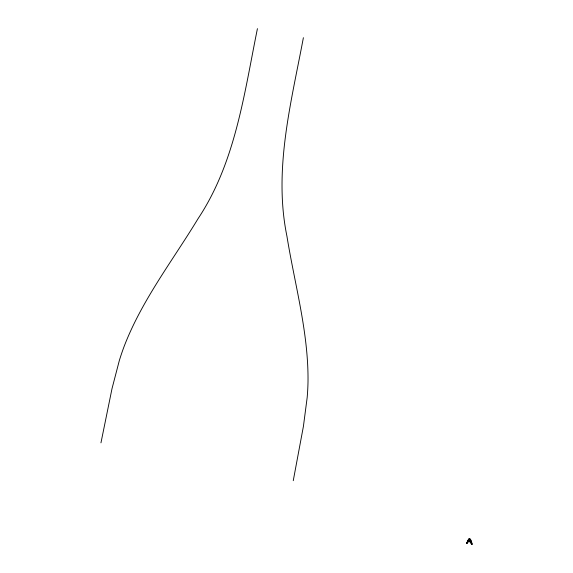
<?xml version="1.0" encoding="UTF-8"?>
<svg xmlns="http://www.w3.org/2000/svg" width="573" height="573" viewBox="0 0 573 573"><rect width="100%" height="100%" fill="white"/><g stroke="black" fill="none" stroke-linecap="round" stroke-linejoin="round"><path stroke-width="0.86" d="M303.382 37.696C291.184 102.846 273.285 169.68 286.923 236.155C294.737 284.573 308.603 332.49 308.009 381.897A146.982 62.829 -72.3 0 1 307.171 397.555L303.418 426.326L293.254 480.69M100.955 442.836L112.007 388.644L119.32 360.575A146.982 61.404 -85.4 0 1 124.391 345.748C142.19 299.786 172.709 260.493 198.065 218.664C235.596 162.173 244.198 93.571 257.427 28.65M467.654 541.657C468.829 537.13 471.88 541.922 471.851 544.314M467.84 541.542L467.482 542.151A23.378 22.712 12.4 0 1 466.737 543.304M466.544 543.268L466.909 542.703A24.045 23.364 12.4 0 0 467.976 540.848C469.351 536.142 472.045 542.251 471.944 544.329M466.931 543.34L467.181 543.039A18.329 17.806 12.4 0 0 467.733 542.323L468.75 541.557A4.82 4.684 12.4 0 1 469.208 541.657L469.552 541.764A2.693 2.614 12.4 0 1 470.268 542.18L471.565 544.257M471.658 544.271L470.927 542.416L469.688 541.148A2.299 2.228 12.4 0 0 469.022 540.905L467.704 542.044A23.751 23.07 12.4 0 1 466.83 543.326M471.751 544.293C471.801 541.986 468.628 538.183 467.446 542.022A19.496 18.945 12.4 0 1 466.637 543.29M472.045 544.35C471.636 541.521 469.574 534.623 467.704 541.127A22.426 21.788 12.4 0 1 466.451 543.247"/></g></svg>
